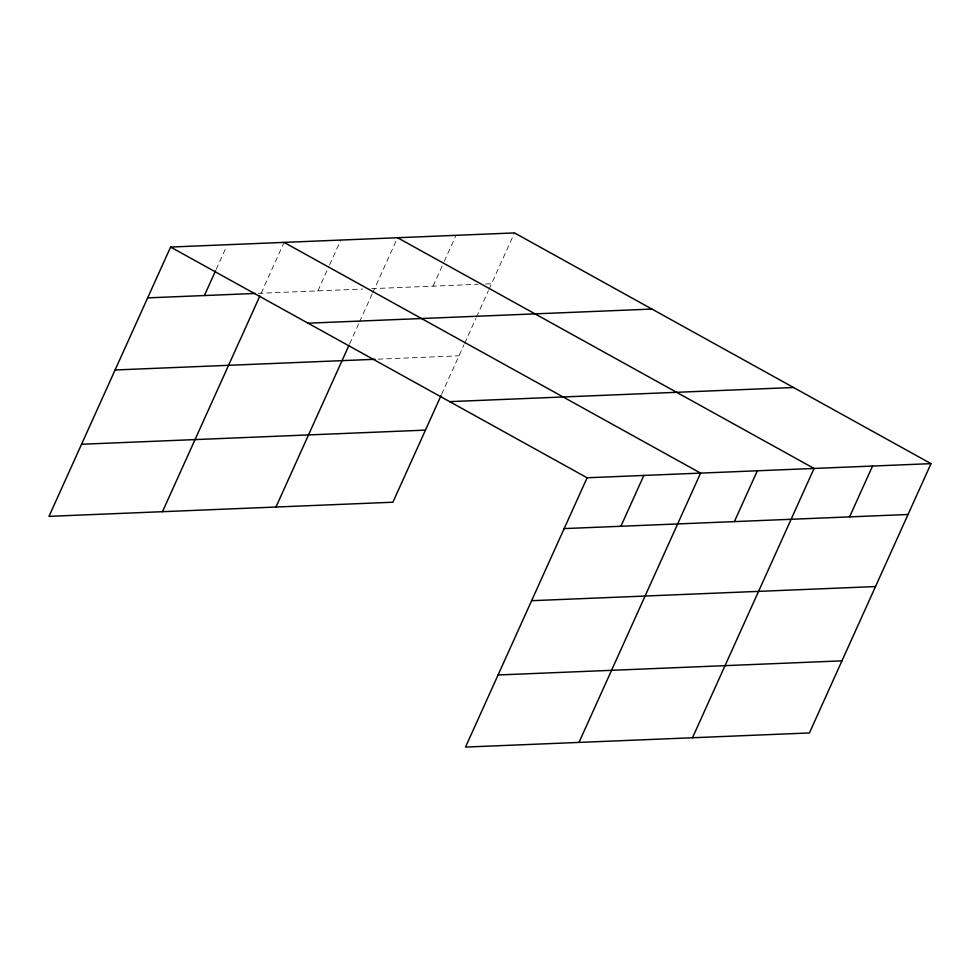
<?xml version="1.0" encoding="UTF-8"?>
<svg xmlns="http://www.w3.org/2000/svg" width="980" height="980" viewBox="0 0 980 980"><rect width="100%" height="100%" fill="white"/><g stroke="black" fill="none" stroke-linecap="round" stroke-linejoin="round"><path stroke-width="0.73" stroke-dasharray="4.9 3.68" d="M216.176 269.439L226.711 246.09M261.133 293.216L284.078 242.391M317.875 290.876L329.035 266.156M329.66 264.784L340.82 240.063M349.566 344.005L358.962 323.216M359.587 321.82L372.106 294.098M372.731 292.714L397.562 237.724M433.074 286.148L443.622 262.799M444.234 261.427L456.019 235.323M441.588 394.364L463.993 344.752M464.618 343.368L475.888 318.402M476.513 317.018L488.408 290.68M489.032 289.296L514.488 232.922M258.144 293.339L362.661 289.039M371.628 288.671L478.044 284.298M485.541 283.992L491.531 283.747M378.035 359.17L458.983 355.838"/><path stroke-width="1.47" d="M931 463.65L587.106 477.774L465.512 747.079L809.407 732.954L931 463.65L514.488 232.922L170.594 247.046L49 516.35L392.894 502.226L440.976 395.736M204.391 295.543L215.551 270.823M162.484 511.695L259.872 295.985M275.968 507.028L348.941 345.389M620.904 526.272L643.848 475.447M578.996 742.411L700.59 473.12L284.078 242.391M734.388 521.605L757.332 470.78M692.48 737.756L814.074 468.452L397.562 237.724M849.587 516.877L872.543 466.051M147.649 297.871L255.155 293.461M308.039 323.192L651.933 309.068M115.089 369.974L375.034 359.293M449.661 401.641L793.555 387.504M81.548 444.259L425.443 430.122M564.162 528.6L908.056 514.476M531.613 600.703L875.495 586.567M498.073 674.975L841.955 660.851M170.594 247.046L587.106 477.774"/></g></svg>
